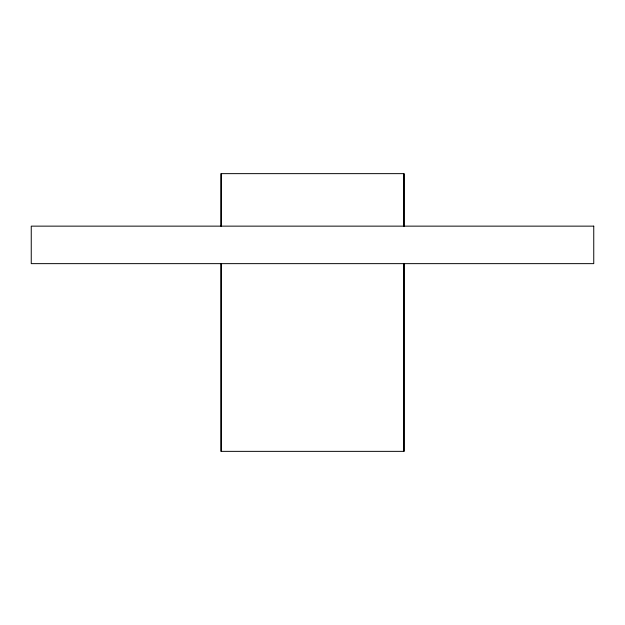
<?xml version="1.0" encoding="UTF-8"?>
<svg xmlns="http://www.w3.org/2000/svg" width="625" height="625" viewBox="0 0 625 625"><rect width="100%" height="100%" fill="white"/><g stroke="black" fill="none" stroke-linecap="round" stroke-linejoin="round"><path stroke-width="0.94" d="M404.055 226.141L404.055 173.641L220.945 173.641L220.945 226.141M404.055 263.641L404.055 451.359L220.945 451.359L220.945 263.641M221.273 173.641L221.242 226.141M221.242 263.641L221.273 451.359M593.75 226.141L31.25 226.141L31.25 263.641L593.75 263.641L593.75 226.141M403.758 226.141L403.758 173.641L403.727 226.141M403.758 451.359L403.758 263.641L403.727 451.359"/></g></svg>
